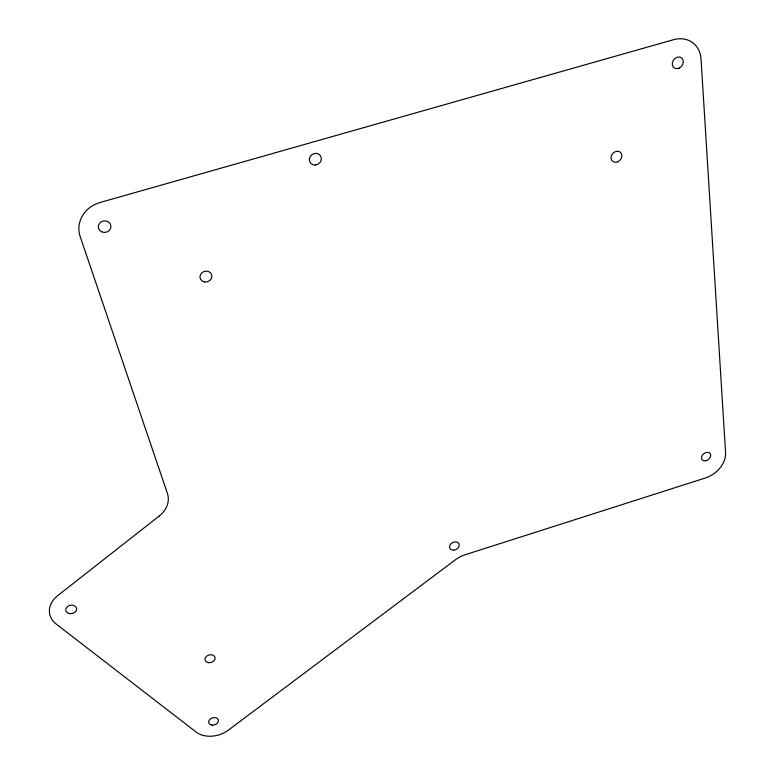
<?xml version="1.0" encoding="UTF-8"?>
<svg xmlns="http://www.w3.org/2000/svg" width="775" height="775" viewBox="0 0 775 775"><rect width="100%" height="100%" fill="white"/><g stroke="black" fill="none" stroke-linecap="round" stroke-linejoin="round"><path stroke-width="1.16" d="M159.282 515.985L57.699 595.646A25.691 19.801 -10.3 0 0 56.158 624.011L196.172 732.084A23.415 17.05 -16.3 0 0 228.344 730.157L455.69 559.56A23.366 17.631 -26.8 0 1 464.758 554.881L705.347 478.001A23.667 17.36 -36.3 0 0 725.584 452.736L701.036 59.016A29.237 23.754 -52.9 0 0 673.33 39.748L99.975 202.527A29.431 26.931 -4.8 0 0 80.203 236.617L167.41 493.413A26.253 21.351 -12.4 0 1 159.282 515.985M68.985 613.48A5.512 4.243 -10.1 0 0 76.667 608.588A5.512 4.243 -10.1 0 0 68.006 606.186A5.512 4.243 -10.1 0 0 68.985 613.48M453.559 550.202A5.086 3.894 -26.8 0 0 458.926 543.788A5.086 3.894 -26.8 0 0 450.614 544.127A5.086 3.894 -26.8 0 0 453.559 550.202M705.783 460.757A5.076 3.73 -36.5 0 0 710.288 453.724A5.076 3.73 -36.5 0 0 702.266 455.342A5.076 3.73 -36.5 0 0 705.783 460.757M679.258 68.074A6.278 5.096 -53.1 0 0 681.69 57.912A6.278 5.096 -53.1 0 0 672.419 62.494A6.278 5.096 -53.1 0 0 679.258 68.074M315.444 165.027A6.171 5.696 -35.2 0 0 320.511 155.814A6.171 5.696 -35.2 0 0 310.097 156.744A6.171 5.696 -35.2 0 0 315.444 165.027M101.612 231.773A6.316 5.783 -4.3 0 0 110.932 226.426A6.316 5.783 -4.3 0 0 101.322 221.757A6.316 5.783 -4.3 0 0 101.612 231.773M211.904 725.071A5.008 3.642 -16.3 0 0 218.376 720.033A5.008 3.642 -16.3 0 0 210.345 718.958A5.008 3.642 -16.3 0 0 211.904 725.071M204.338 281.906A6.026 5.415 -16.8 0 0 211.72 274.892A6.026 5.415 -16.8 0 0 201.752 272.897A6.026 5.415 -16.8 0 0 204.338 281.906M617.346 161.936A5.997 4.941 -47.4 0 0 620.688 152.481A5.997 4.941 -47.4 0 0 611.378 155.804A5.997 4.941 -47.4 0 0 617.346 161.936M208.368 662.635A5.154 3.875 -16.1 0 0 215.033 657.384A5.154 3.875 -16.1 0 0 206.741 656.115A5.154 3.875 -16.1 0 0 208.368 662.635"/></g></svg>
